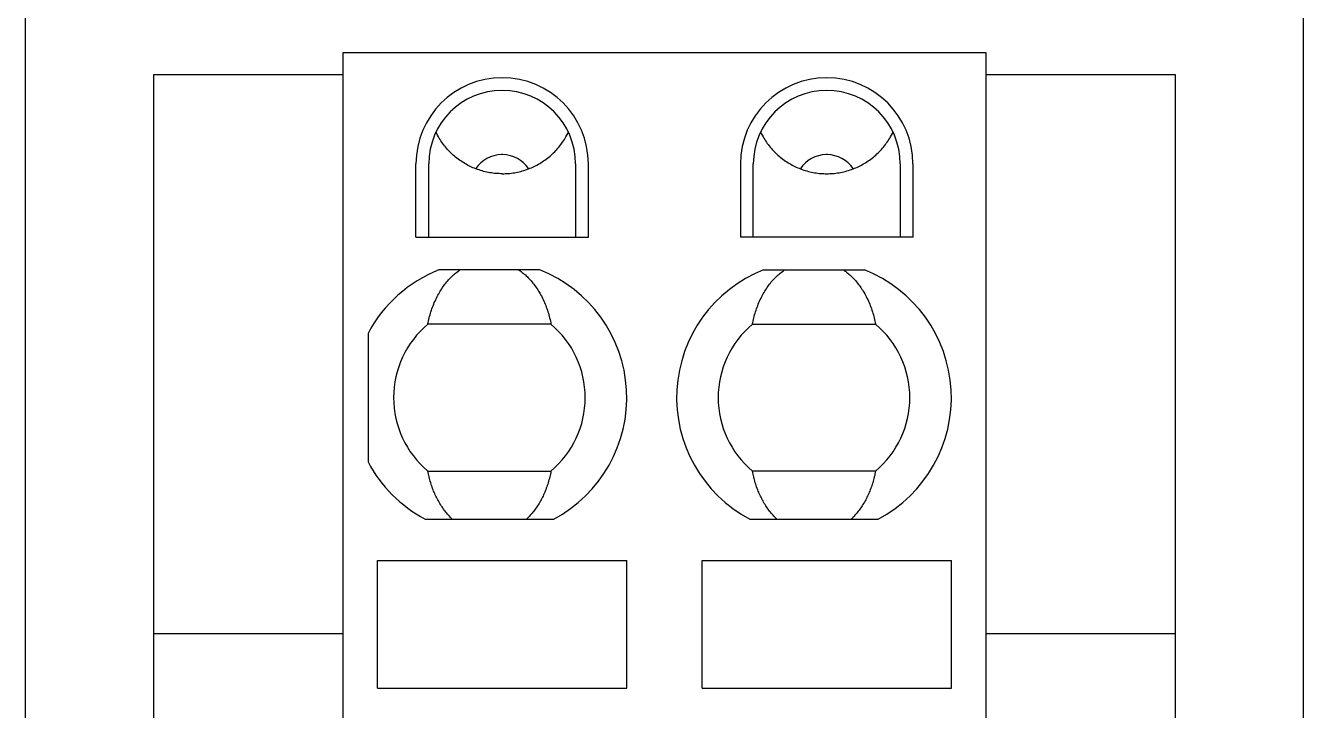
# Model space of a CAD drawing. Extents: x 10 to 879, y 6 to 221.
# Drawn here: x 597.89 to 612.5, y 121.54 to 129.37 of the extents above; entities that cross this region are included whole.
import ezdxf

# ---------------------------------------------------------------- set-up
doc = ezdxf.new("R2010")
doc.units = 0
doc.header["$LTSCALE"] = 5
doc.header["$MEASUREMENT"] = 0
doc.layers.get('0').update_dxf_attribs({"linetype": 'CONTINUOUS'})

msp = doc.modelspace()

# ---------------------------------------------------------------- linework, layer by layer
at = {"color": 7, "linetype": 'Continuous'}
for p, q in [((597.889, 106.671), (597.889, 193.259)), ((612.503, 106.671), (612.503, 133.926)), ((601.521, 112.919), (601.521, 129.067)), ((601.521, 129.067), (608.872, 129.067)), ((608.872, 129.067), (608.872, 112.919)), ((599.351, 128.811), (599.351, 109.083)), ((601.521, 128.811), (599.351, 128.811)), ((611.042, 128.811), (608.872, 128.811)), ((611.042, 109.083), (611.042, 128.811)), ((602.591, 128.139), (602.581, 128.159)), ((602.601, 128.12), (602.591, 128.139)), ((602.611, 128.101), (602.601, 128.12)), ((602.62, 128.086), (602.611, 128.101)), ((602.63, 128.071), (602.62, 128.086)), ((602.639, 128.056), (602.63, 128.071)), ((602.649, 128.041), (602.639, 128.056)), ((602.659, 128.027), (602.649, 128.041)), ((602.67, 128.012), (602.659, 128.027)), ((604.011, 128.012), (604.021, 128.027)), ((604.021, 128.027), (604.031, 128.041)), ((604.031, 128.041), (604.041, 128.056)), ((604.041, 128.056), (604.051, 128.071)), ((604.051, 128.071), (604.06, 128.086)), ((604.06, 128.086), (604.069, 128.101)), ((604.069, 128.101), (604.08, 128.12)), ((604.08, 128.12), (604.09, 128.139)), ((604.09, 128.139), (604.1, 128.159)), ((606.293, 128.159), (606.303, 128.139)), ((606.303, 128.139), (606.313, 128.12)), ((606.313, 128.12), (606.324, 128.1)), ((606.324, 128.1), (606.333, 128.085)), ((606.333, 128.085), (606.342, 128.07)), ((606.342, 128.07), (606.352, 128.055)), ((606.352, 128.055), (606.362, 128.04)), ((606.362, 128.04), (606.372, 128.026)), ((606.372, 128.026), (606.382, 128.012)), ((607.723, 128.012), (607.733, 128.027)), ((607.733, 128.027), (607.743, 128.041)), ((607.743, 128.041), (607.753, 128.056)), ((607.753, 128.056), (607.763, 128.071)), ((607.763, 128.071), (607.772, 128.086)), ((607.772, 128.086), (607.781, 128.101)), ((607.781, 128.101), (607.792, 128.12)), ((607.792, 128.12), (607.802, 128.139)), ((607.802, 128.139), (607.812, 128.159)), ((602.681, 127.998), (602.67, 128.012)), ((602.692, 127.985), (602.681, 127.998)), ((602.703, 127.971), (602.692, 127.985)), ((602.715, 127.958), (602.703, 127.971)), ((602.727, 127.945), (602.715, 127.958)), ((602.74, 127.931), (602.727, 127.945)), ((602.753, 127.918), (602.74, 127.931)), ((602.766, 127.906), (602.753, 127.918)), ((602.78, 127.893), (602.766, 127.906)), ((602.794, 127.881), (602.78, 127.893)), ((602.808, 127.869), (602.794, 127.881)), ((603.348, 127.898), (603.333, 127.898)), ((603.873, 127.869), (603.887, 127.881)), ((603.887, 127.881), (603.901, 127.893)), ((603.901, 127.893), (603.914, 127.905)), ((603.914, 127.905), (603.928, 127.918)), ((603.928, 127.918), (603.941, 127.931)), ((603.941, 127.931), (603.954, 127.945)), ((603.954, 127.945), (603.966, 127.958)), ((603.966, 127.958), (603.977, 127.971)), ((603.977, 127.971), (603.989, 127.984)), ((603.989, 127.984), (604, 127.998)), ((604, 127.998), (604.011, 128.012)), ((606.382, 128.012), (606.393, 127.998)), ((606.393, 127.998), (606.405, 127.984)), ((606.405, 127.984), (606.416, 127.97)), ((606.416, 127.97), (606.428, 127.957)), ((606.428, 127.957), (606.44, 127.944)), ((606.44, 127.944), (606.453, 127.931)), ((606.453, 127.931), (606.466, 127.917)), ((606.466, 127.917), (606.479, 127.905)), ((606.479, 127.905), (606.493, 127.892)), ((606.493, 127.892), (606.507, 127.88)), ((606.507, 127.88), (606.521, 127.868)), ((607.06, 127.898), (607.045, 127.898)), ((607.585, 127.869), (607.599, 127.881)), ((607.599, 127.881), (607.613, 127.893)), ((607.613, 127.893), (607.626, 127.905)), ((607.626, 127.905), (607.64, 127.918)), ((607.64, 127.918), (607.653, 127.931)), ((607.653, 127.931), (607.666, 127.945)), ((607.666, 127.945), (607.678, 127.958)), ((607.678, 127.958), (607.689, 127.971)), ((607.689, 127.971), (607.701, 127.984)), ((607.701, 127.984), (607.712, 127.998)), ((607.712, 127.998), (607.723, 128.012)), ((602.354, 126.952), (602.354, 127.792)), ((602.5, 126.952), (602.5, 127.792)), ((602.822, 127.858), (602.808, 127.869)), ((602.837, 127.846), (602.822, 127.858)), ((602.852, 127.835), (602.837, 127.846)), ((602.867, 127.825), (602.852, 127.835)), ((602.882, 127.815), (602.867, 127.825)), ((602.897, 127.806), (602.882, 127.815)), ((602.912, 127.796), (602.897, 127.806)), ((602.927, 127.788), (602.912, 127.796)), ((602.942, 127.779), (602.927, 127.788)), ((602.958, 127.771), (602.942, 127.779)), ((602.974, 127.763), (602.958, 127.771)), ((602.99, 127.755), (602.974, 127.763)), ((603.006, 127.748), (602.99, 127.755)), ((603.022, 127.741), (603.006, 127.748)), ((603.039, 127.735), (603.022, 127.741)), ((603.057, 127.728), (603.039, 127.735)), ((603.075, 127.722), (603.057, 127.728)), ((603.606, 127.722), (603.623, 127.728)), ((603.623, 127.728), (603.641, 127.734)), ((603.641, 127.734), (603.658, 127.741)), ((603.658, 127.741), (603.675, 127.748)), ((603.675, 127.748), (603.691, 127.755)), ((603.691, 127.755), (603.707, 127.763)), ((603.707, 127.763), (603.722, 127.771)), ((603.722, 127.771), (603.738, 127.779)), ((603.738, 127.779), (603.754, 127.787)), ((603.754, 127.787), (603.769, 127.796)), ((603.769, 127.796), (603.784, 127.805)), ((603.784, 127.805), (603.799, 127.815)), ((603.799, 127.815), (603.814, 127.825)), ((603.814, 127.825), (603.829, 127.835)), ((603.829, 127.835), (603.844, 127.846)), ((603.844, 127.846), (603.858, 127.857)), ((603.858, 127.857), (603.873, 127.869)), ((604.181, 126.952), (604.181, 127.792)), ((604.327, 126.952), (604.327, 127.792)), ((606.066, 127.792), (606.066, 126.952)), ((606.212, 126.952), (606.212, 127.792)), ((606.521, 127.868), (606.535, 127.857)), ((606.535, 127.857), (606.55, 127.845)), ((606.55, 127.845), (606.565, 127.834)), ((606.565, 127.834), (606.58, 127.824)), ((606.58, 127.824), (606.595, 127.814)), ((606.595, 127.814), (606.61, 127.805)), ((606.61, 127.805), (606.625, 127.795)), ((606.625, 127.795), (606.641, 127.787)), ((606.641, 127.787), (606.656, 127.778)), ((606.656, 127.778), (606.672, 127.77)), ((606.672, 127.77), (606.687, 127.762)), ((606.687, 127.762), (606.703, 127.755)), ((606.703, 127.755), (606.72, 127.747)), ((606.72, 127.747), (606.736, 127.741)), ((606.736, 127.741), (606.753, 127.734)), ((606.753, 127.734), (606.771, 127.727)), ((606.771, 127.727), (606.788, 127.721)), ((607.318, 127.722), (607.335, 127.728)), ((607.335, 127.728), (607.353, 127.734)), ((607.353, 127.734), (607.37, 127.741)), ((607.37, 127.741), (607.386, 127.748)), ((607.386, 127.748), (607.403, 127.755)), ((607.403, 127.755), (607.419, 127.763)), ((607.419, 127.763), (607.434, 127.771)), ((607.434, 127.771), (607.45, 127.779)), ((607.45, 127.779), (607.465, 127.787)), ((607.465, 127.787), (607.481, 127.796)), ((607.481, 127.796), (607.496, 127.805)), ((607.496, 127.805), (607.511, 127.815)), ((607.511, 127.815), (607.525, 127.825)), ((607.525, 127.825), (607.541, 127.835)), ((607.541, 127.835), (607.556, 127.846)), ((607.556, 127.846), (607.57, 127.857)), ((607.57, 127.857), (607.585, 127.869)), ((607.893, 127.792), (607.893, 126.952)), ((608.039, 126.952), (608.039, 127.792)), ((603.092, 127.716), (603.075, 127.722)), ((603.11, 127.711), (603.092, 127.716)), ((603.128, 127.706), (603.11, 127.711)), ((603.146, 127.702), (603.128, 127.706)), ((603.164, 127.698), (603.146, 127.702)), ((603.183, 127.694), (603.164, 127.698)), ((603.2, 127.691), (603.183, 127.694)), ((603.217, 127.688), (603.2, 127.691)), ((603.235, 127.686), (603.217, 127.688)), ((603.252, 127.683), (603.235, 127.686)), ((603.27, 127.682), (603.252, 127.683)), ((603.288, 127.681), (603.27, 127.682)), ((603.305, 127.68), (603.288, 127.681)), ((603.323, 127.679), (603.305, 127.68)), ((603.34, 127.679), (603.323, 127.679)), ((603.34, 127.679), (603.358, 127.679)), ((603.358, 127.679), (603.375, 127.68)), ((603.375, 127.68), (603.393, 127.681)), ((603.393, 127.681), (603.41, 127.682)), ((603.41, 127.682), (603.428, 127.683)), ((603.428, 127.683), (603.445, 127.685)), ((603.445, 127.685), (603.463, 127.688)), ((603.463, 127.688), (603.48, 127.691)), ((603.48, 127.691), (603.497, 127.694)), ((603.497, 127.694), (603.516, 127.697)), ((603.516, 127.697), (603.534, 127.702)), ((603.534, 127.702), (603.552, 127.706)), ((603.552, 127.706), (603.57, 127.711)), ((603.57, 127.711), (603.588, 127.716)), ((603.588, 127.716), (603.606, 127.722)), ((606.788, 127.721), (606.806, 127.716)), ((606.806, 127.716), (606.824, 127.711)), ((606.824, 127.711), (606.842, 127.706)), ((606.842, 127.706), (606.86, 127.701)), ((606.86, 127.701), (606.878, 127.697)), ((606.878, 127.697), (606.896, 127.694)), ((606.896, 127.694), (606.913, 127.69)), ((606.913, 127.69), (606.931, 127.688)), ((606.931, 127.688), (606.948, 127.685)), ((606.948, 127.685), (606.965, 127.683)), ((606.965, 127.683), (606.983, 127.682)), ((606.983, 127.682), (607, 127.68)), ((607, 127.68), (607.017, 127.68)), ((607.017, 127.68), (607.035, 127.679)), ((607.035, 127.679), (607.052, 127.679)), ((607.052, 127.679), (607.07, 127.679)), ((607.07, 127.679), (607.087, 127.68)), ((607.087, 127.68), (607.105, 127.681)), ((607.105, 127.681), (607.122, 127.682)), ((607.122, 127.682), (607.14, 127.683)), ((607.14, 127.683), (607.157, 127.685)), ((607.157, 127.685), (607.175, 127.688)), ((607.175, 127.688), (607.192, 127.691)), ((607.192, 127.691), (607.209, 127.694)), ((607.209, 127.694), (607.228, 127.697)), ((607.228, 127.697), (607.246, 127.702)), ((607.246, 127.702), (607.264, 127.706)), ((607.264, 127.706), (607.282, 127.711)), ((607.282, 127.711), (607.3, 127.716)), ((607.3, 127.716), (607.318, 127.722)), ((602.354, 126.952), (604.327, 126.952)), ((608.039, 126.952), (606.066, 126.952)), ((603.771, 126.579), (602.618, 126.579)), ((602.819, 126.551), (602.832, 126.561)), ((602.832, 126.561), (602.844, 126.57)), ((602.844, 126.57), (602.857, 126.579)), ((603.531, 126.579), (603.544, 126.57)), ((603.544, 126.57), (603.557, 126.561)), ((603.557, 126.561), (603.569, 126.551)), ((606.33, 126.579), (607.483, 126.579)), ((606.531, 126.551), (606.544, 126.561)), ((606.544, 126.561), (606.556, 126.57)), ((606.556, 126.57), (606.569, 126.579)), ((607.243, 126.579), (607.256, 126.57)), ((607.256, 126.57), (607.269, 126.561)), ((607.269, 126.561), (607.281, 126.551)), ((602.677, 126.403), (602.686, 126.416)), ((602.686, 126.416), (602.696, 126.428)), ((602.696, 126.428), (602.706, 126.441)), ((602.706, 126.441), (602.717, 126.453)), ((602.717, 126.453), (602.728, 126.465)), ((602.728, 126.465), (602.738, 126.477)), ((602.738, 126.477), (602.749, 126.488)), ((602.749, 126.488), (602.76, 126.499)), ((602.76, 126.499), (602.772, 126.51)), ((602.772, 126.51), (602.783, 126.521)), ((602.783, 126.521), (602.795, 126.531)), ((602.795, 126.531), (602.807, 126.541)), ((602.807, 126.541), (602.819, 126.551)), ((603.569, 126.551), (603.581, 126.541)), ((603.581, 126.541), (603.593, 126.531)), ((603.593, 126.531), (603.605, 126.521)), ((603.605, 126.521), (603.616, 126.51)), ((603.616, 126.51), (603.628, 126.5)), ((603.628, 126.5), (603.639, 126.488)), ((603.639, 126.488), (603.65, 126.477)), ((603.65, 126.477), (603.66, 126.466)), ((603.66, 126.466), (603.671, 126.454)), ((603.671, 126.454), (603.681, 126.441)), ((603.681, 126.441), (603.692, 126.429)), ((603.692, 126.429), (603.702, 126.416)), ((603.702, 126.416), (603.711, 126.403)), ((606.389, 126.403), (606.398, 126.416)), ((606.398, 126.416), (606.408, 126.428)), ((606.408, 126.428), (606.418, 126.441)), ((606.418, 126.441), (606.429, 126.453)), ((606.429, 126.453), (606.439, 126.465)), ((606.439, 126.465), (606.45, 126.477)), ((606.45, 126.477), (606.461, 126.488)), ((606.461, 126.488), (606.472, 126.499)), ((606.472, 126.499), (606.484, 126.51)), ((606.484, 126.51), (606.495, 126.521)), ((606.495, 126.521), (606.507, 126.531)), ((606.507, 126.531), (606.519, 126.541)), ((606.519, 126.541), (606.531, 126.551)), ((607.281, 126.551), (607.293, 126.541)), ((607.293, 126.541), (607.305, 126.531)), ((607.305, 126.531), (607.317, 126.521)), ((607.317, 126.521), (607.328, 126.51)), ((607.328, 126.51), (607.34, 126.5)), ((607.34, 126.5), (607.351, 126.488)), ((607.351, 126.488), (607.362, 126.477)), ((607.362, 126.477), (607.372, 126.466)), ((607.372, 126.466), (607.383, 126.454)), ((607.383, 126.454), (607.393, 126.441)), ((607.393, 126.441), (607.403, 126.429)), ((607.403, 126.429), (607.413, 126.416)), ((607.413, 126.416), (607.423, 126.403)), ((602.588, 126.256), (602.596, 126.273)), ((602.596, 126.273), (602.605, 126.289)), ((602.605, 126.289), (602.614, 126.306)), ((602.614, 126.306), (602.624, 126.322)), ((602.624, 126.322), (602.632, 126.336)), ((602.632, 126.336), (602.64, 126.349)), ((602.64, 126.349), (602.649, 126.363)), ((602.649, 126.363), (602.658, 126.376)), ((602.658, 126.376), (602.667, 126.39)), ((602.667, 126.39), (602.677, 126.403)), ((603.711, 126.403), (603.721, 126.39)), ((603.721, 126.39), (603.73, 126.377)), ((603.73, 126.377), (603.739, 126.364)), ((603.739, 126.364), (603.748, 126.35)), ((603.748, 126.35), (603.756, 126.336)), ((603.756, 126.336), (603.764, 126.323)), ((603.764, 126.323), (603.774, 126.306)), ((603.774, 126.306), (603.783, 126.29)), ((603.783, 126.29), (603.792, 126.273)), ((603.792, 126.273), (603.8, 126.257)), ((606.3, 126.256), (606.308, 126.273)), ((606.308, 126.273), (606.317, 126.289)), ((606.317, 126.289), (606.326, 126.306)), ((606.326, 126.306), (606.336, 126.322)), ((606.336, 126.322), (606.344, 126.336)), ((606.344, 126.336), (606.352, 126.349)), ((606.352, 126.349), (606.361, 126.363)), ((606.361, 126.363), (606.37, 126.376)), ((606.37, 126.376), (606.379, 126.39)), ((606.379, 126.39), (606.389, 126.403)), ((607.423, 126.403), (607.433, 126.39)), ((607.433, 126.39), (607.442, 126.377)), ((607.442, 126.377), (607.451, 126.364)), ((607.451, 126.364), (607.46, 126.35)), ((607.46, 126.35), (607.468, 126.336)), ((607.468, 126.336), (607.476, 126.323)), ((607.476, 126.323), (607.486, 126.306)), ((607.486, 126.306), (607.495, 126.29)), ((607.495, 126.29), (607.504, 126.273)), ((607.504, 126.273), (607.512, 126.257)), ((602.526, 126.101), (602.531, 126.118)), ((602.531, 126.118), (602.537, 126.135)), ((602.537, 126.135), (602.544, 126.153)), ((602.544, 126.153), (602.55, 126.17)), ((602.55, 126.17), (602.557, 126.188)), ((602.557, 126.188), (602.564, 126.205)), ((602.564, 126.205), (602.572, 126.222)), ((602.572, 126.222), (602.58, 126.239)), ((602.58, 126.239), (602.588, 126.256)), ((603.8, 126.257), (603.808, 126.24)), ((603.808, 126.24), (603.816, 126.223)), ((603.816, 126.223), (603.824, 126.206)), ((603.824, 126.206), (603.831, 126.188)), ((603.831, 126.188), (603.838, 126.171)), ((603.838, 126.171), (603.845, 126.153)), ((603.845, 126.153), (603.851, 126.136)), ((603.851, 126.136), (603.857, 126.119)), ((603.857, 126.119), (603.863, 126.101)), ((606.238, 126.101), (606.243, 126.118)), ((606.243, 126.118), (606.249, 126.135)), ((606.249, 126.135), (606.255, 126.153)), ((606.255, 126.153), (606.262, 126.17)), ((606.262, 126.17), (606.269, 126.188)), ((606.269, 126.188), (606.276, 126.205)), ((606.276, 126.205), (606.284, 126.222)), ((606.284, 126.222), (606.292, 126.239)), ((606.292, 126.239), (606.3, 126.256)), ((607.512, 126.257), (607.52, 126.24)), ((607.52, 126.24), (607.528, 126.223)), ((607.528, 126.223), (607.536, 126.206)), ((607.536, 126.206), (607.543, 126.188)), ((607.543, 126.188), (607.55, 126.171)), ((607.55, 126.171), (607.557, 126.153)), ((607.557, 126.153), (607.563, 126.136)), ((607.563, 126.136), (607.569, 126.119)), ((607.569, 126.119), (607.575, 126.101)), ((602.491, 125.958), (602.494, 125.976)), ((602.494, 125.976), (602.498, 125.994)), ((602.498, 125.994), (602.502, 126.012)), ((602.502, 126.012), (602.506, 126.03)), ((602.506, 126.03), (602.51, 126.048)), ((602.51, 126.048), (602.515, 126.065)), ((602.515, 126.065), (602.52, 126.083)), ((602.52, 126.083), (602.526, 126.101)), ((603.863, 126.101), (603.868, 126.083)), ((603.868, 126.083), (603.873, 126.066)), ((603.873, 126.066), (603.878, 126.048)), ((603.878, 126.048), (603.883, 126.03)), ((603.883, 126.03), (603.887, 126.012)), ((603.887, 126.012), (603.891, 125.994)), ((603.891, 125.994), (603.895, 125.976)), ((603.895, 125.976), (603.898, 125.958)), ((606.202, 125.958), (606.206, 125.976)), ((606.206, 125.976), (606.21, 125.994)), ((606.21, 125.994), (606.214, 126.012)), ((606.214, 126.012), (606.218, 126.03)), ((606.218, 126.03), (606.222, 126.048)), ((606.222, 126.048), (606.227, 126.065)), ((606.227, 126.065), (606.232, 126.083)), ((606.232, 126.083), (606.238, 126.101)), ((607.575, 126.101), (607.58, 126.083)), ((607.58, 126.083), (607.585, 126.066)), ((607.585, 126.066), (607.59, 126.048)), ((607.59, 126.048), (607.595, 126.03)), ((607.595, 126.03), (607.599, 126.012)), ((607.599, 126.012), (607.603, 125.994)), ((607.603, 125.994), (607.606, 125.976)), ((607.606, 125.976), (607.61, 125.958)), ((601.806, 125.853), (601.806, 124.383)), ((603.898, 125.958), (602.491, 125.958)), ((606.202, 125.958), (607.61, 125.958)), ((602.494, 124.261), (602.491, 124.277)), ((602.491, 124.277), (603.898, 124.277)), ((602.497, 124.244), (602.494, 124.261)), ((602.501, 124.227), (602.497, 124.244)), ((602.505, 124.211), (602.501, 124.227)), ((603.888, 124.227), (603.884, 124.211)), ((603.891, 124.244), (603.888, 124.227)), ((603.895, 124.261), (603.891, 124.244)), ((603.898, 124.277), (603.895, 124.261)), ((606.206, 124.261), (606.202, 124.277)), ((607.61, 124.277), (606.202, 124.277)), ((606.209, 124.244), (606.206, 124.261)), ((606.213, 124.227), (606.209, 124.244)), ((606.217, 124.211), (606.213, 124.227)), ((607.6, 124.227), (607.596, 124.211)), ((607.603, 124.244), (607.6, 124.227)), ((607.607, 124.261), (607.603, 124.244)), ((607.61, 124.277), (607.607, 124.261)), ((602.509, 124.194), (602.505, 124.211)), ((602.513, 124.178), (602.509, 124.194)), ((602.518, 124.161), (602.513, 124.178)), ((602.523, 124.145), (602.518, 124.161)), ((602.528, 124.129), (602.523, 124.145)), ((602.533, 124.113), (602.528, 124.129)), ((602.539, 124.097), (602.533, 124.113)), ((602.544, 124.08), (602.539, 124.097)), ((602.55, 124.065), (602.544, 124.08)), ((603.844, 124.081), (603.838, 124.065)), ((603.85, 124.097), (603.844, 124.081)), ((603.856, 124.113), (603.85, 124.097)), ((603.861, 124.129), (603.856, 124.113)), ((603.866, 124.145), (603.861, 124.129)), ((603.871, 124.161), (603.866, 124.145)), ((603.875, 124.178), (603.871, 124.161)), ((603.88, 124.194), (603.875, 124.178)), ((603.884, 124.211), (603.88, 124.194)), ((606.221, 124.194), (606.217, 124.211)), ((606.225, 124.178), (606.221, 124.194)), ((606.23, 124.161), (606.225, 124.178)), ((606.234, 124.145), (606.23, 124.161)), ((606.24, 124.129), (606.234, 124.145)), ((606.245, 124.113), (606.24, 124.129)), ((606.25, 124.097), (606.245, 124.113)), ((606.256, 124.08), (606.25, 124.097)), ((606.262, 124.065), (606.256, 124.08)), ((607.556, 124.081), (607.55, 124.065)), ((607.562, 124.097), (607.556, 124.081)), ((607.567, 124.113), (607.562, 124.097)), ((607.573, 124.129), (607.567, 124.113)), ((607.578, 124.145), (607.573, 124.129)), ((607.583, 124.161), (607.578, 124.145)), ((607.587, 124.178), (607.583, 124.161)), ((607.592, 124.194), (607.587, 124.178)), ((607.596, 124.211), (607.592, 124.194)), ((602.556, 124.05), (602.55, 124.065)), ((602.562, 124.035), (602.556, 124.05)), ((602.569, 124.021), (602.562, 124.035)), ((602.575, 124.006), (602.569, 124.021)), ((602.582, 123.992), (602.575, 124.006)), ((602.589, 123.978), (602.582, 123.992)), ((602.596, 123.963), (602.589, 123.978)), ((602.603, 123.949), (602.596, 123.963)), ((602.611, 123.936), (602.603, 123.949)), ((602.619, 123.922), (602.611, 123.936)), ((603.778, 123.936), (603.77, 123.922)), ((603.785, 123.949), (603.778, 123.936)), ((603.793, 123.963), (603.785, 123.949)), ((603.8, 123.978), (603.793, 123.963)), ((603.807, 123.992), (603.8, 123.978)), ((603.813, 124.006), (603.807, 123.992)), ((603.82, 124.021), (603.813, 124.006)), ((603.826, 124.035), (603.82, 124.021)), ((603.832, 124.05), (603.826, 124.035)), ((603.838, 124.065), (603.832, 124.05)), ((606.268, 124.05), (606.262, 124.065)), ((606.274, 124.035), (606.268, 124.05)), ((606.28, 124.021), (606.274, 124.035)), ((606.287, 124.006), (606.28, 124.021)), ((606.294, 123.992), (606.287, 124.006)), ((606.301, 123.978), (606.294, 123.992)), ((606.308, 123.963), (606.301, 123.978)), ((606.315, 123.949), (606.308, 123.963)), ((606.323, 123.936), (606.315, 123.949)), ((606.33, 123.922), (606.323, 123.936)), ((607.49, 123.936), (607.482, 123.922)), ((607.497, 123.949), (607.49, 123.936)), ((607.505, 123.963), (607.497, 123.949)), ((607.512, 123.978), (607.505, 123.963)), ((607.519, 123.992), (607.512, 123.978)), ((607.525, 124.006), (607.519, 123.992)), ((607.532, 124.021), (607.525, 124.006)), ((607.538, 124.035), (607.532, 124.021)), ((607.544, 124.05), (607.538, 124.035)), ((607.55, 124.065), (607.544, 124.05)), ((602.627, 123.908), (602.619, 123.922)), ((602.635, 123.895), (602.627, 123.908)), ((602.643, 123.881), (602.635, 123.895)), ((602.652, 123.869), (602.643, 123.881)), ((602.66, 123.856), (602.652, 123.869)), ((602.669, 123.844), (602.66, 123.856)), ((602.678, 123.832), (602.669, 123.844)), ((602.687, 123.819), (602.678, 123.832)), ((602.697, 123.808), (602.687, 123.819)), ((602.706, 123.796), (602.697, 123.808)), ((602.716, 123.784), (602.706, 123.796)), ((602.726, 123.773), (602.716, 123.784)), ((603.672, 123.784), (603.662, 123.773)), ((603.682, 123.796), (603.672, 123.784)), ((603.692, 123.808), (603.682, 123.796)), ((603.701, 123.819), (603.692, 123.808)), ((603.71, 123.832), (603.701, 123.819)), ((603.719, 123.844), (603.71, 123.832)), ((603.728, 123.856), (603.719, 123.844)), ((603.737, 123.869), (603.728, 123.856)), ((603.745, 123.881), (603.737, 123.869)), ((603.754, 123.895), (603.745, 123.881)), ((603.762, 123.908), (603.754, 123.895)), ((603.77, 123.922), (603.762, 123.908)), ((606.338, 123.908), (606.33, 123.922)), ((606.347, 123.895), (606.338, 123.908)), ((606.355, 123.881), (606.347, 123.895)), ((606.364, 123.869), (606.355, 123.881)), ((606.372, 123.856), (606.364, 123.869)), ((606.381, 123.844), (606.372, 123.856)), ((606.39, 123.832), (606.381, 123.844)), ((606.399, 123.819), (606.39, 123.832)), ((606.409, 123.808), (606.399, 123.819)), ((606.418, 123.796), (606.409, 123.808)), ((606.428, 123.784), (606.418, 123.796)), ((606.438, 123.773), (606.428, 123.784)), ((607.384, 123.784), (607.374, 123.773)), ((607.394, 123.796), (607.384, 123.784)), ((607.404, 123.808), (607.394, 123.796)), ((607.413, 123.819), (607.404, 123.808)), ((607.422, 123.832), (607.413, 123.819)), ((607.431, 123.844), (607.422, 123.832)), ((607.44, 123.856), (607.431, 123.844)), ((607.449, 123.869), (607.44, 123.856)), ((607.457, 123.881), (607.449, 123.869)), ((607.466, 123.895), (607.457, 123.881)), ((607.474, 123.908), (607.466, 123.895)), ((607.482, 123.922), (607.474, 123.908)), ((602.459, 123.729), (603.929, 123.729)), ((602.736, 123.762), (602.726, 123.773)), ((602.747, 123.751), (602.736, 123.762)), ((602.757, 123.74), (602.747, 123.751)), ((602.768, 123.729), (602.757, 123.74)), ((603.631, 123.74), (603.62, 123.729)), ((603.642, 123.751), (603.631, 123.74)), ((603.652, 123.762), (603.642, 123.751)), ((603.662, 123.773), (603.652, 123.762)), ((606.171, 123.729), (607.641, 123.729)), ((606.448, 123.762), (606.438, 123.773)), ((606.459, 123.751), (606.448, 123.762)), ((606.469, 123.74), (606.459, 123.751)), ((606.48, 123.729), (606.469, 123.74)), ((607.343, 123.74), (607.332, 123.729)), ((607.354, 123.751), (607.343, 123.74)), ((607.364, 123.762), (607.354, 123.751)), ((607.374, 123.773), (607.364, 123.762)), ((601.916, 121.793), (601.916, 123.254)), ((601.916, 123.254), (604.765, 123.254)), ((604.765, 121.793), (604.765, 123.254)), ((605.627, 121.793), (605.627, 123.254)), ((605.627, 123.254), (608.477, 123.254)), ((608.477, 121.793), (608.477, 123.254)), ((601.521, 122.418), (599.351, 122.418)), ((611.042, 122.418), (608.872, 122.418)), ((601.916, 121.793), (604.765, 121.793)), ((605.627, 121.793), (608.477, 121.793))]:
    msp.add_line(p, q, dxfattribs=at)
for centre, radius, start, end in [((603.34, 127.792), 0.986, 0, 180), ((607.052, 127.792), 0.986, 0, 180), ((603.34, 127.792), 0.84, 0, 180), ((607.052, 127.792), 0.84, 0, 180), ((603.34, 127.533), 0.365, 91.1459, 145.8667), ((603.34, 127.533), 0.365, 34.1294, 88.8541), ((607.052, 127.533), 0.365, 91.1459, 145.8925), ((607.052, 127.533), 0.365, 34.1294, 88.8541), ((603.194, 125.118), 1.571, 111.5289, 152.0945), ((603.194, 125.118), 1.571, 297.9055, 68.4711), ((606.906, 125.118), 1.571, 111.5289, 242.0945), ((606.906, 125.118), 1.571, 297.9055, 68.4711), ((603.194, 125.118), 1.096, 129.9445, 230.0555), ((603.194, 125.118), 1.096, 309.9445, 50.0555), ((606.906, 125.118), 1.096, 129.9445, 230.0555), ((606.906, 125.118), 1.096, 309.9445, 50.0555), ((603.194, 125.118), 1.571, 207.9055, 242.0945)]:
    msp.add_arc(centre, radius, start, end, dxfattribs=at)

doc.saveas('drawing.dxf')
